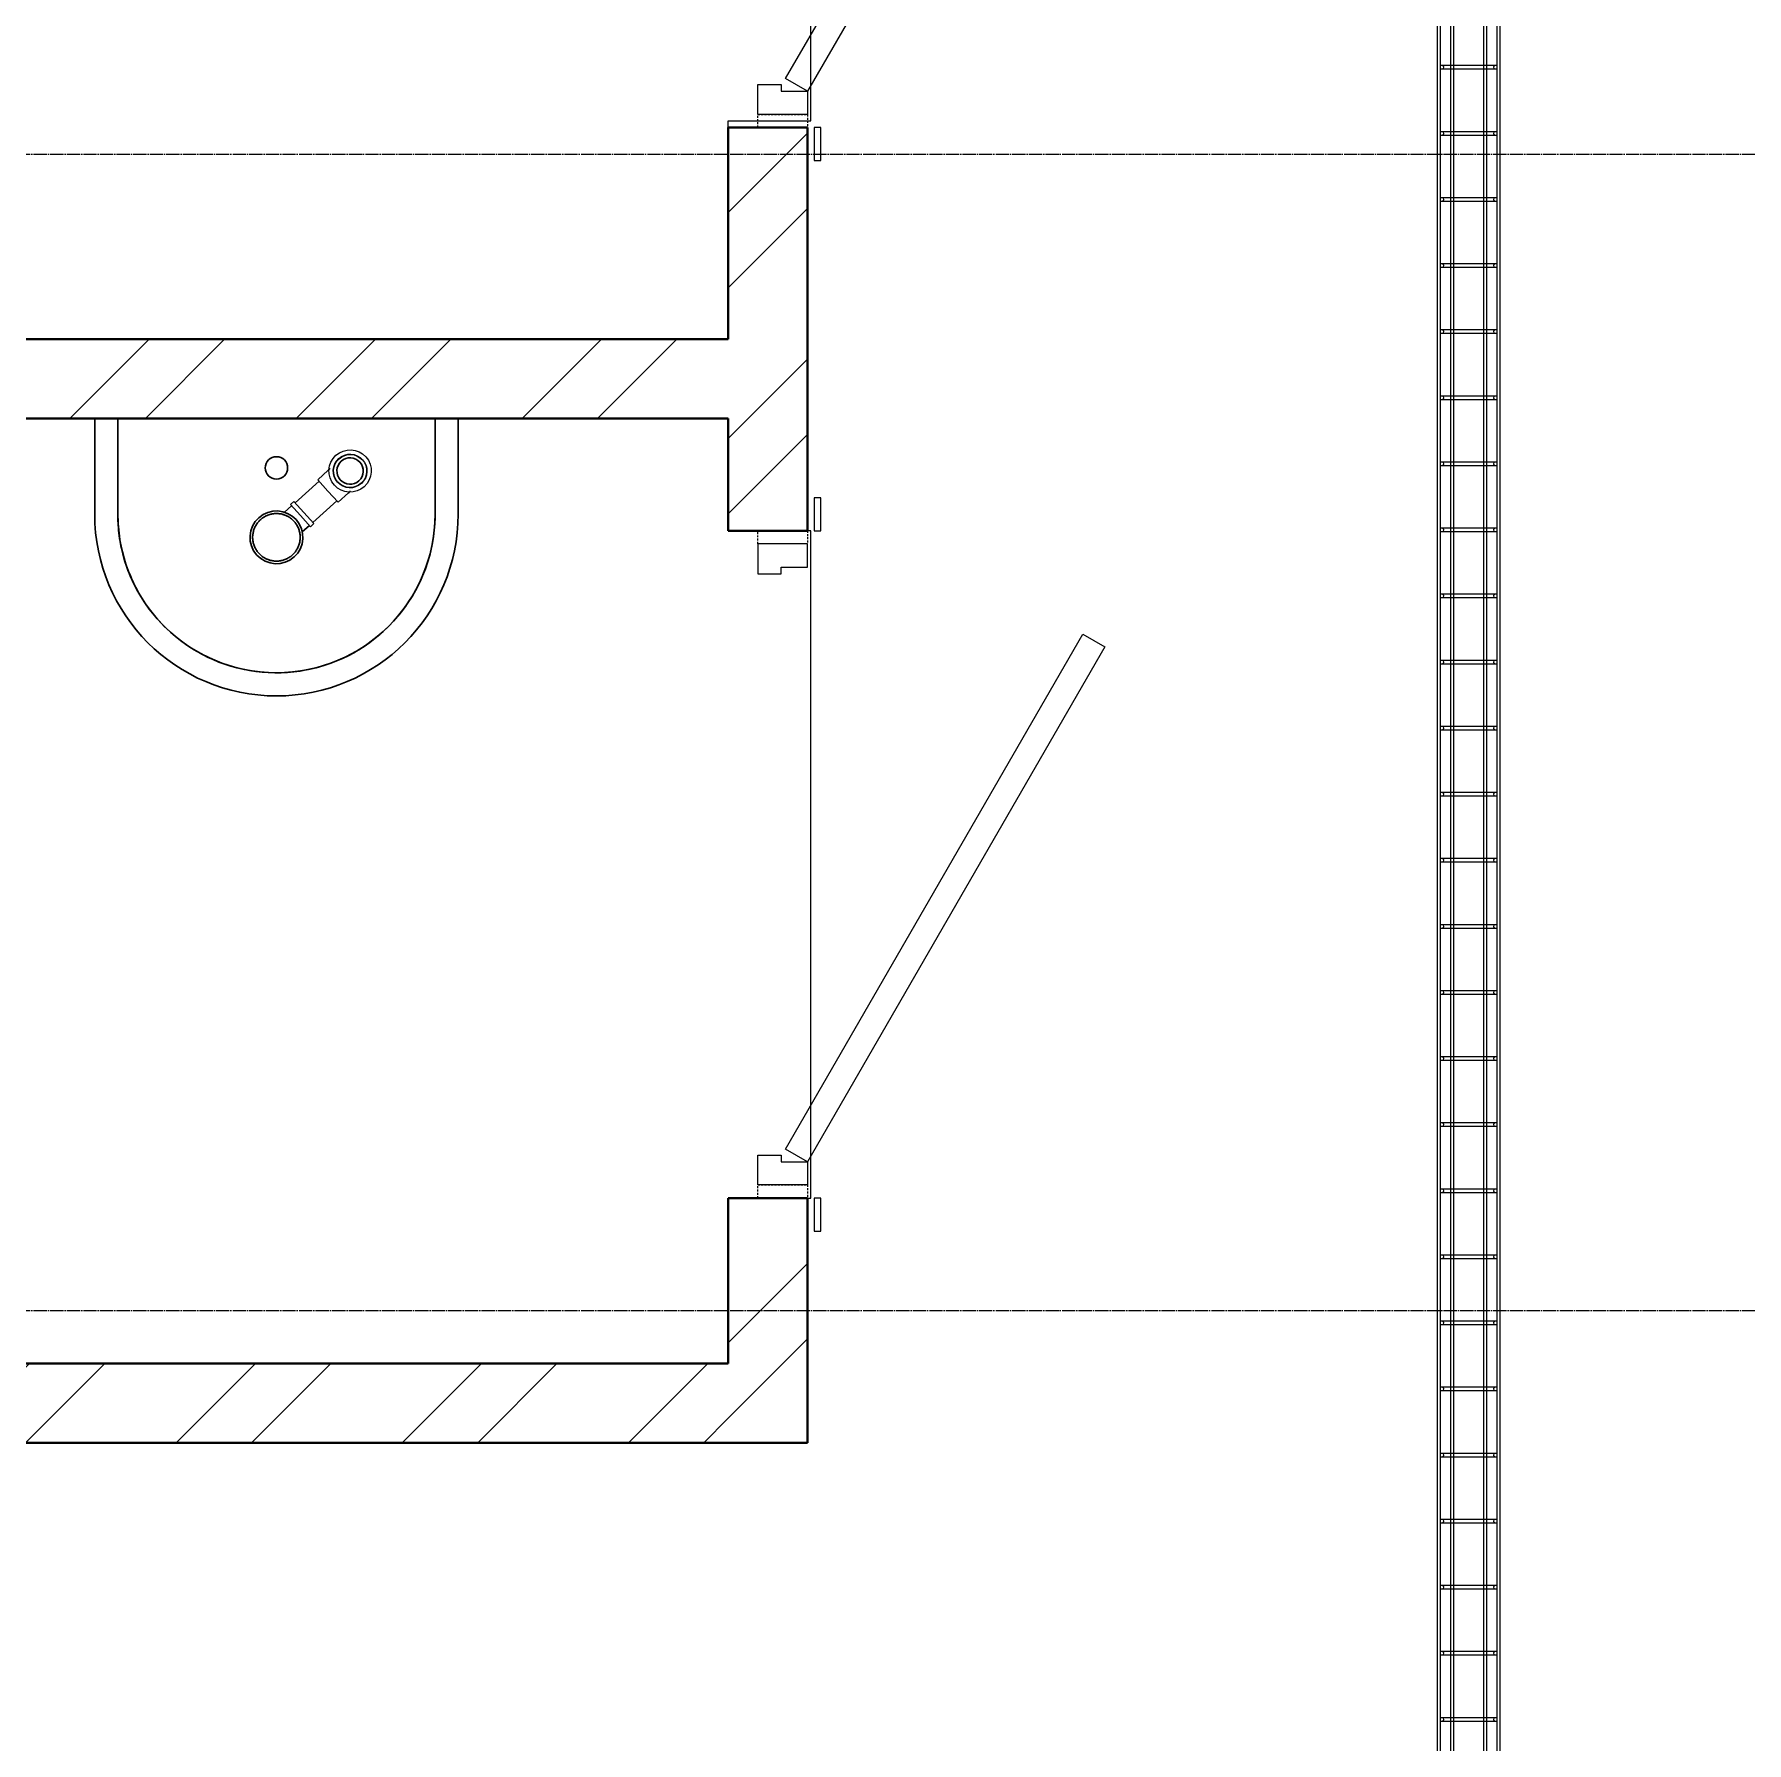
# Model space of a CAD drawing. Header units: millimetres. Extents: x 0 to 351840, y -132678 to 32417.
# Drawn here: x 328726 to 331318, y -109120 to -106535 of the extents above; entities that cross this region are included whole.
import ezdxf

# ---------------------------------------------------------------- set-up
doc = ezdxf.new("R2010")
doc.units = ezdxf.units.MM
doc.linetypes.add('BI_линия_сетки', pattern=[25, 20, -2.5, 0, -2.5])
doc.linetypes.add('BI_невидимые', pattern=[5, 3, -2])
for name, color, linetype, lineweight in [('Двери', 7, 'Continuous', 18), ('Оси', 7, 'Continuous', 9), ('Перекрытие', 7, 'Continuous', 18), ('Сантехника', 7, 'Continuous', 9), ('Стены внутренние', 7, 'Continuous', 18), ('Стены несущие', 7, 'Continuous', 18)]:
    doc.layers.add(name, color=color, linetype=linetype, lineweight=lineweight)
pattern_1 = [(45, (2e-10, 1e-10), (-171.0739, 171.0739), []), (45, (114.05, 1e-10), (-171.0739, 171.0739), [])]

# ---------------------------------------------------------------- blocks, each defined once
blk = doc.blocks.new('*U51')
at = {"color": 0, "linetype": 'ByBlock', "lineweight": -2}
for p, q in [((13459.1, 47.5), (187, 47.5)), ((287.3, 42.5), (13459.1, 42.5)), ((13459.1, 27.5), (292.3, 27.5)), ((9887.3, 42.5), (9887.3, 41.5)), ((9887.3, 41.5), (9887.3, 40)), ((9887.3, 40), (9887.3, 37.5)), ((9887.3, 37.5), (9887.3, -37.5)), ((9892.3, 41.5), (9892.3, 42.5)), ((9892.3, 40), (9892.3, 41.5)), ((9892.3, 37.5), (9892.3, 40)), ((9892.3, -37.5), (9892.3, 37.5)), ((9987.3, 42.5), (9987.3, 41.5)), ((9987.3, 41.5), (9987.3, 40)), ((9987.3, 40), (9987.3, 37.5)), ((9987.3, 37.5), (9987.3, -37.5)), ((9992.3, 41.5), (9992.3, 42.5)), ((9992.3, 40), (9992.3, 41.5)), ((9992.3, 37.5), (9992.3, 40)), ((9992.3, -37.5), (9992.3, 37.5)), ((10087.3, 42.5), (10087.3, 41.5)), ((10087.3, 41.5), (10087.3, 40)), ((10087.3, 40), (10087.3, 37.5)), ((10087.3, 37.5), (10087.3, -37.5)), ((10092.3, 41.5), (10092.3, 42.5)), ((10092.3, 40), (10092.3, 41.5)), ((10092.3, 37.5), (10092.3, 40)), ((10092.3, -37.5), (10092.3, 37.5)), ((10187.3, 42.5), (10187.3, 41.5)), ((10187.3, 41.5), (10187.3, 40)), ((10187.3, 40), (10187.3, 37.5)), ((10187.3, 37.5), (10187.3, -37.5)), ((10192.3, 41.5), (10192.3, 42.5)), ((10192.3, 40), (10192.3, 41.5)), ((10192.3, 37.5), (10192.3, 40)), ((10192.3, -37.5), (10192.3, 37.5)), ((10287.3, 42.5), (10287.3, 41.5)), ((10287.3, 41.5), (10287.3, 40)), ((10287.3, 40), (10287.3, 37.5)), ((10287.3, 37.5), (10287.3, -37.5)), ((10292.3, 41.5), (10292.3, 42.5)), ((10292.3, 40), (10292.3, 41.5)), ((10292.3, 37.5), (10292.3, 40)), ((10292.3, -37.5), (10292.3, 37.5)), ((10387.3, 42.5), (10387.3, 41.5)), ((10387.3, 41.5), (10387.3, 40)), ((10387.3, 40), (10387.3, 37.5)), ((10387.3, 37.5), (10387.3, -37.5)), ((10392.3, 41.5), (10392.3, 42.5)), ((10392.3, 40), (10392.3, 41.5)), ((10392.3, 37.5), (10392.3, 40)), ((10392.3, -37.5), (10392.3, 37.5)), ((10487.3, 42.5), (10487.3, 41.5)), ((10487.3, 41.5), (10487.3, 40)), ((10487.3, 40), (10487.3, 37.5)), ((10487.3, 37.5), (10487.3, -37.5)), ((10492.3, 41.5), (10492.3, 42.5)), ((10492.3, 40), (10492.3, 41.5)), ((10492.3, 37.5), (10492.3, 40)), ((10492.3, -37.5), (10492.3, 37.5)), ((10587.3, 42.5), (10587.3, 41.5)), ((10587.3, 41.5), (10587.3, 40)), ((10587.3, 40), (10587.3, 37.5)), ((10587.3, 37.5), (10587.3, -37.5)), ((10592.3, 41.5), (10592.3, 42.5)), ((10592.3, 40), (10592.3, 41.5)), ((10592.3, 37.5), (10592.3, 40)), ((10592.3, -37.5), (10592.3, 37.5)), ((10687.3, 42.5), (10687.3, 41.5)), ((10687.3, 41.5), (10687.3, 40)), ((10687.3, 40), (10687.3, 37.5)), ((10687.3, 37.5), (10687.3, -37.5)), ((10692.3, 41.5), (10692.3, 42.5)), ((10692.3, 40), (10692.3, 41.5)), ((10692.3, 37.5), (10692.3, 40)), ((10692.3, -37.5), (10692.3, 37.5)), ((10787.3, 42.5), (10787.3, 41.5)), ((10787.3, 41.5), (10787.3, 40)), ((10787.3, 40), (10787.3, 37.5)), ((10787.3, 37.5), (10787.3, -37.5)), ((10792.3, 41.5), (10792.3, 42.5)), ((10792.3, 40), (10792.3, 41.5)), ((10792.3, 37.5), (10792.3, 40)), ((10792.3, -37.5), (10792.3, 37.5)), ((10887.3, 42.5), (10887.3, 41.5)), ((10887.3, 41.5), (10887.3, 40)), ((10887.3, 40), (10887.3, 37.5)), ((10887.3, 37.5), (10887.3, -37.5)), ((10892.3, 41.5), (10892.3, 42.5)), ((10892.3, 40), (10892.3, 41.5)), ((10892.3, 37.5), (10892.3, 40)), ((10892.3, -37.5), (10892.3, 37.5)), ((10987.3, 42.5), (10987.3, 41.5)), ((10987.3, 41.5), (10987.3, 40)), ((10987.3, 40), (10987.3, 37.5)), ((10987.3, 37.5), (10987.3, -37.5)), ((10992.3, 41.5), (10992.3, 42.5)), ((10992.3, 40), (10992.3, 41.5)), ((10992.3, 37.5), (10992.3, 40)), ((10992.3, -37.5), (10992.3, 37.5)), ((11087.3, 42.5), (11087.3, 41.5)), ((11087.3, 41.5), (11087.3, 40)), ((11087.3, 40), (11087.3, 37.5)), ((11087.3, 37.5), (11087.3, -37.5)), ((11092.3, 41.5), (11092.3, 42.5)), ((11092.3, 40), (11092.3, 41.5)), ((11092.3, 37.5), (11092.3, 40)), ((11092.3, -37.5), (11092.3, 37.5)), ((11187.3, 42.5), (11187.3, 41.5)), ((11187.3, 41.5), (11187.3, 40)), ((11187.3, 40), (11187.3, 37.5)), ((11187.3, 37.5), (11187.3, -37.5)), ((11192.3, 41.5), (11192.3, 42.5)), ((11192.3, 40), (11192.3, 41.5)), ((11192.3, 37.5), (11192.3, 40)), ((11192.3, -37.5), (11192.3, 37.5)), ((11287.3, 42.5), (11287.3, 41.5)), ((11287.3, 41.5), (11287.3, 40)), ((11287.3, 40), (11287.3, 37.5)), ((11287.3, 37.5), (11287.3, -37.5)), ((11292.3, 41.5), (11292.3, 42.5)), ((11292.3, 40), (11292.3, 41.5)), ((11292.3, 37.5), (11292.3, 40)), ((11292.3, -37.5), (11292.3, 37.5)), ((11387.3, 42.5), (11387.3, 41.5)), ((11387.3, 41.5), (11387.3, 40)), ((11387.3, 40), (11387.3, 37.5)), ((11387.3, 37.5), (11387.3, -37.5)), ((11392.3, 41.5), (11392.3, 42.5)), ((11392.3, 40), (11392.3, 41.5)), ((11392.3, 37.5), (11392.3, 40)), ((11392.3, -37.5), (11392.3, 37.5)), ((11487.3, 42.5), (11487.3, 41.5)), ((11487.3, 41.5), (11487.3, 40)), ((11487.3, 40), (11487.3, 37.5)), ((11487.3, 37.5), (11487.3, -37.5)), ((11492.3, 41.5), (11492.3, 42.5)), ((11492.3, 40), (11492.3, 41.5)), ((11492.3, 37.5), (11492.3, 40)), ((11492.3, -37.5), (11492.3, 37.5)), ((11587.3, 42.5), (11587.3, 41.5)), ((11587.3, 41.5), (11587.3, 40)), ((11587.3, 40), (11587.3, 37.5)), ((11587.3, 37.5), (11587.3, -37.5)), ((11592.3, 41.5), (11592.3, 42.5)), ((11592.3, 40), (11592.3, 41.5)), ((11592.3, 37.5), (11592.3, 40)), ((11592.3, -37.5), (11592.3, 37.5)), ((11687.3, 42.5), (11687.3, 41.5)), ((11687.3, 41.5), (11687.3, 40)), ((11687.3, 40), (11687.3, 37.5)), ((11687.3, 37.5), (11687.3, -37.5)), ((11692.3, 41.5), (11692.3, 42.5)), ((11692.3, 40), (11692.3, 41.5)), ((11692.3, 37.5), (11692.3, 40)), ((11692.3, -37.5), (11692.3, 37.5)), ((11787.3, 42.5), (11787.3, 41.5)), ((11787.3, 41.5), (11787.3, 40)), ((11787.3, 40), (11787.3, 37.5)), ((11787.3, 37.5), (11787.3, -37.5)), ((11792.3, 41.5), (11792.3, 42.5)), ((11792.3, 40), (11792.3, 41.5)), ((11792.3, 37.5), (11792.3, 40)), ((11792.3, -37.5), (11792.3, 37.5)), ((11887.3, 42.5), (11887.3, 41.5)), ((11887.3, 41.5), (11887.3, 40)), ((11887.3, 40), (11887.3, 37.5)), ((11887.3, 37.5), (11887.3, -37.5)), ((11892.3, 41.5), (11892.3, 42.5)), ((11892.3, 40), (11892.3, 41.5)), ((11892.3, 37.5), (11892.3, 40)), ((11892.3, -37.5), (11892.3, 37.5)), ((11987.3, 42.5), (11987.3, 41.5)), ((11987.3, 41.5), (11987.3, 40)), ((11987.3, 40), (11987.3, 37.5)), ((11987.3, 37.5), (11987.3, -37.5)), ((11992.3, 41.5), (11992.3, 42.5)), ((11992.3, 40), (11992.3, 41.5)), ((11992.3, 37.5), (11992.3, 40)), ((11992.3, -37.5), (11992.3, 37.5)), ((12087.3, 42.5), (12087.3, 41.5)), ((12087.3, 41.5), (12087.3, 40)), ((12087.3, 40), (12087.3, 37.5)), ((12087.3, 37.5), (12087.3, -37.5)), ((12092.3, 41.5), (12092.3, 42.5)), ((12092.3, 40), (12092.3, 41.5)), ((12092.3, 37.5), (12092.3, 40)), ((12092.3, -37.5), (12092.3, 37.5)), ((12187.3, 42.5), (12187.3, 41.5)), ((12187.3, 41.5), (12187.3, 40)), ((12187.3, 40), (12187.3, 37.5)), ((12187.3, 37.5), (12187.3, -37.5)), ((12192.3, 41.5), (12192.3, 42.5)), ((12192.3, 40), (12192.3, 41.5)), ((12192.3, 37.5), (12192.3, 40)), ((12192.3, -37.5), (12192.3, 37.5)), ((12287.3, 42.5), (12287.3, 41.5)), ((12287.3, 41.5), (12287.3, 40)), ((12287.3, 40), (12287.3, 37.5)), ((12287.3, 37.5), (12287.3, -37.5)), ((12292.3, 41.5), (12292.3, 42.5)), ((12292.3, 40), (12292.3, 41.5)), ((12292.3, 37.5), (12292.3, 40)), ((12292.3, -37.5), (12292.3, 37.5)), ((12387.3, 42.5), (12387.3, 41.5)), ((12387.3, 41.5), (12387.3, 40)), ((12387.3, 40), (12387.3, 37.5)), ((12387.3, 37.5), (12387.3, -37.5)), ((12392.3, 41.5), (12392.3, 42.5)), ((12392.3, 40), (12392.3, 41.5)), ((12392.3, 37.5), (12392.3, 40)), ((12392.3, -37.5), (12392.3, 37.5)), ((292.3, 22.5), (13459.1, 22.5)), ((13459.1, -22.5), (292.3, -22.5)), ((187, -47.5), (13459.1, -47.5)), ((13459.1, -42.5), (287.3, -42.5)), ((292.3, -27.5), (13459.1, -27.5)), ((9887.3, -37.5), (9887.3, -40)), ((9887.3, -40), (9887.3, -41.5)), ((9887.3, -41.5), (9887.3, -42.5)), ((9892.3, -40), (9892.3, -37.5)), ((9892.3, -41.5), (9892.3, -40)), ((9892.3, -42.5), (9892.3, -41.5)), ((9987.3, -37.5), (9987.3, -40)), ((9987.3, -40), (9987.3, -41.5)), ((9987.3, -41.5), (9987.3, -42.5)), ((9992.3, -40), (9992.3, -37.5)), ((9992.3, -41.5), (9992.3, -40)), ((9992.3, -42.5), (9992.3, -41.5)), ((10087.3, -37.5), (10087.3, -40)), ((10087.3, -40), (10087.3, -41.5)), ((10087.3, -41.5), (10087.3, -42.5)), ((10092.3, -40), (10092.3, -37.5)), ((10092.3, -41.5), (10092.3, -40)), ((10092.3, -42.5), (10092.3, -41.5)), ((10187.3, -37.5), (10187.3, -40)), ((10187.3, -40), (10187.3, -41.5)), ((10187.3, -41.5), (10187.3, -42.5)), ((10192.3, -40), (10192.3, -37.5)), ((10192.3, -41.5), (10192.3, -40)), ((10192.3, -42.5), (10192.3, -41.5)), ((10287.3, -37.5), (10287.3, -40)), ((10287.3, -40), (10287.3, -41.5)), ((10287.3, -41.5), (10287.3, -42.5)), ((10292.3, -40), (10292.3, -37.5)), ((10292.3, -41.5), (10292.3, -40)), ((10292.3, -42.5), (10292.3, -41.5)), ((10387.3, -37.5), (10387.3, -40)), ((10387.3, -40), (10387.3, -41.5)), ((10387.3, -41.5), (10387.3, -42.5)), ((10392.3, -40), (10392.3, -37.5)), ((10392.3, -41.5), (10392.3, -40)), ((10392.3, -42.5), (10392.3, -41.5)), ((10487.3, -37.5), (10487.3, -40)), ((10487.3, -40), (10487.3, -41.5)), ((10487.3, -41.5), (10487.3, -42.5)), ((10492.3, -40), (10492.3, -37.5)), ((10492.3, -41.5), (10492.3, -40)), ((10492.3, -42.5), (10492.3, -41.5)), ((10587.3, -37.5), (10587.3, -40)), ((10587.3, -40), (10587.3, -41.5)), ((10587.3, -41.5), (10587.3, -42.5)), ((10592.3, -40), (10592.3, -37.5)), ((10592.3, -41.5), (10592.3, -40)), ((10592.3, -42.5), (10592.3, -41.5)), ((10687.3, -37.5), (10687.3, -40)), ((10687.3, -40), (10687.3, -41.5)), ((10687.3, -41.5), (10687.3, -42.5)), ((10692.3, -40), (10692.3, -37.5)), ((10692.3, -41.5), (10692.3, -40)), ((10692.3, -42.5), (10692.3, -41.5)), ((10787.3, -37.5), (10787.3, -40)), ((10787.3, -40), (10787.3, -41.5)), ((10787.3, -41.5), (10787.3, -42.5)), ((10792.3, -40), (10792.3, -37.5)), ((10792.3, -41.5), (10792.3, -40)), ((10792.3, -42.5), (10792.3, -41.5)), ((10887.3, -37.5), (10887.3, -40)), ((10887.3, -40), (10887.3, -41.5)), ((10887.3, -41.5), (10887.3, -42.5)), ((10892.3, -40), (10892.3, -37.5)), ((10892.3, -41.5), (10892.3, -40)), ((10892.3, -42.5), (10892.3, -41.5)), ((10987.3, -37.5), (10987.3, -40)), ((10987.3, -40), (10987.3, -41.5)), ((10987.3, -41.5), (10987.3, -42.5)), ((10992.3, -40), (10992.3, -37.5)), ((10992.3, -41.5), (10992.3, -40)), ((10992.3, -42.5), (10992.3, -41.5)), ((11087.3, -37.5), (11087.3, -40)), ((11087.3, -40), (11087.3, -41.5)), ((11087.3, -41.5), (11087.3, -42.5)), ((11092.3, -40), (11092.3, -37.5)), ((11092.3, -41.5), (11092.3, -40)), ((11092.3, -42.5), (11092.3, -41.5)), ((11187.3, -37.5), (11187.3, -40)), ((11187.3, -40), (11187.3, -41.5)), ((11187.3, -41.5), (11187.3, -42.5)), ((11192.3, -40), (11192.3, -37.5)), ((11192.3, -41.5), (11192.3, -40)), ((11192.3, -42.5), (11192.3, -41.5)), ((11287.3, -37.5), (11287.3, -40)), ((11287.3, -40), (11287.3, -41.5)), ((11287.3, -41.5), (11287.3, -42.5)), ((11292.3, -40), (11292.3, -37.5)), ((11292.3, -41.5), (11292.3, -40)), ((11292.3, -42.5), (11292.3, -41.5)), ((11387.3, -37.5), (11387.3, -40)), ((11387.3, -40), (11387.3, -41.5)), ((11387.3, -41.5), (11387.3, -42.5)), ((11392.3, -40), (11392.3, -37.5)), ((11392.3, -41.5), (11392.3, -40)), ((11392.3, -42.5), (11392.3, -41.5)), ((11487.3, -37.5), (11487.3, -40)), ((11487.3, -40), (11487.3, -41.5)), ((11487.3, -41.5), (11487.3, -42.5)), ((11492.3, -40), (11492.3, -37.5)), ((11492.3, -41.5), (11492.3, -40)), ((11492.3, -42.5), (11492.3, -41.5)), ((11587.3, -37.5), (11587.3, -40)), ((11587.3, -40), (11587.3, -41.5)), ((11587.3, -41.5), (11587.3, -42.5)), ((11592.3, -40), (11592.3, -37.5)), ((11592.3, -41.5), (11592.3, -40)), ((11592.3, -42.5), (11592.3, -41.5)), ((11687.3, -37.5), (11687.3, -40)), ((11687.3, -40), (11687.3, -41.5)), ((11687.3, -41.5), (11687.3, -42.5)), ((11692.3, -40), (11692.3, -37.5)), ((11692.3, -41.5), (11692.3, -40)), ((11692.3, -42.5), (11692.3, -41.5)), ((11787.3, -37.5), (11787.3, -40)), ((11787.3, -40), (11787.3, -41.5)), ((11787.3, -41.5), (11787.3, -42.5)), ((11792.3, -40), (11792.3, -37.5)), ((11792.3, -41.5), (11792.3, -40)), ((11792.3, -42.5), (11792.3, -41.5)), ((11887.3, -37.5), (11887.3, -40)), ((11887.3, -40), (11887.3, -41.5)), ((11887.3, -41.5), (11887.3, -42.5)), ((11892.3, -40), (11892.3, -37.5)), ((11892.3, -41.5), (11892.3, -40)), ((11892.3, -42.5), (11892.3, -41.5)), ((11987.3, -37.5), (11987.3, -40)), ((11987.3, -40), (11987.3, -41.5)), ((11987.3, -41.5), (11987.3, -42.5)), ((11992.3, -40), (11992.3, -37.5)), ((11992.3, -41.5), (11992.3, -40)), ((11992.3, -42.5), (11992.3, -41.5)), ((12087.3, -37.5), (12087.3, -40)), ((12087.3, -40), (12087.3, -41.5)), ((12087.3, -41.5), (12087.3, -42.5)), ((12092.3, -40), (12092.3, -37.5)), ((12092.3, -41.5), (12092.3, -40)), ((12092.3, -42.5), (12092.3, -41.5)), ((12187.3, -37.5), (12187.3, -40)), ((12187.3, -40), (12187.3, -41.5)), ((12187.3, -41.5), (12187.3, -42.5)), ((12192.3, -40), (12192.3, -37.5)), ((12192.3, -41.5), (12192.3, -40)), ((12192.3, -42.5), (12192.3, -41.5)), ((12287.3, -37.5), (12287.3, -40)), ((12287.3, -40), (12287.3, -41.5)), ((12287.3, -41.5), (12287.3, -42.5)), ((12292.3, -40), (12292.3, -37.5)), ((12292.3, -41.5), (12292.3, -40)), ((12292.3, -42.5), (12292.3, -41.5)), ((12387.3, -37.5), (12387.3, -40)), ((12387.3, -40), (12387.3, -41.5)), ((12387.3, -41.5), (12387.3, -42.5)), ((12392.3, -40), (12392.3, -37.5)), ((12392.3, -41.5), (12392.3, -40)), ((12392.3, -42.5), (12392.3, -41.5))]:
    blk.add_line(p, q, dxfattribs=at)
for centre, start, end in [((9889.8, 40), 180, 0), ((9989.8, 40), 180, 0), ((10089.8, 40), 180, 0), ((10189.8, 40), 180, 0), ((10289.8, 40), 180, 0), ((10389.8, 40), 180, 0), ((10489.8, 40), 180, 0), ((10589.8, 40), 180, 0), ((10689.8, 40), 180, 0), ((10789.8, 40), 180, 0), ((10889.8, 40), 180, 0), ((10989.8, 40), 180, 0), ((11089.8, 40), 180, 0), ((11189.8, 40), 180, 0), ((11289.8, 40), 180, 0), ((11389.8, 40), 180, 0), ((11489.8, 40), 180, 0), ((11589.8, 40), 180, 0), ((11689.8, 40), 180, 0), ((11789.8, 40), 180, 0), ((11889.8, 40), 180, 0), ((11989.8, 40), 180, 0), ((12089.8, 40), 180, 0), ((12189.8, 40), 180, 0), ((12289.8, 40), 180, 0), ((12389.8, 40), 180, 0), ((9889.8, -40), 0, 180), ((9989.8, -40), 0, 180), ((10089.8, -40), 0, 180), ((10189.8, -40), 0, 180), ((10289.8, -40), 0, 180), ((10389.8, -40), 0, 180), ((10489.8, -40), 0, 180), ((10589.8, -40), 0, 180), ((10689.8, -40), 0, 180), ((10789.8, -40), 0, 180), ((10889.8, -40), 0, 180), ((10989.8, -40), 0, 180), ((11089.8, -40), 0, 180), ((11189.8, -40), 0, 180), ((11289.8, -40), 0, 180), ((11389.8, -40), 0, 180), ((11489.8, -40), 0, 180), ((11589.8, -40), 0, 180), ((11689.8, -40), 0, 180), ((11789.8, -40), 0, 180), ((11889.8, -40), 0, 180), ((11989.8, -40), 0, 180), ((12089.8, -40), 0, 180), ((12189.8, -40), 0, 180), ((12289.8, -40), 0, 180), ((12389.8, -40), 0, 180)]:
    blk.add_arc(centre, 2.5, start, end, dxfattribs=at)
blk = doc.blocks.new('_Двери_Металлические_Двупольная_Техническая_3_7 - _дверь_ДМВ_2200-1510_П_Д-12-5814586-02 Этаж__3_300___Отделочный_')
at = {"layer": 'Двери', "color": 9, "lineweight": 9}
for p, q in [((204.4, 550), (-575, 100)), ((223.6, 516.7), (204.4, 550)), ((-555.8, 66.7), (223.6, 516.7)), ((372.8, 316.7), (392, 350)), ((392, 350), (825, 100)), ((805.8, 66.7), (372.8, 316.7)), ((-575, 100), (-610, 100)), ((-575, 100), (-555.8, 66.7)), ((-575, 60), (-575, 100)), ((825, 100), (805.8, 66.7)), ((825, 100), (860, 100)), ((825, 60), (825, 100)), ((-565, 60), (-575, 60)), ((-565, 25), (-565, 60)), ((815, 60), (825, 60)), ((815, 25), (815, 60)), ((-610, 25), (-565, 25)), ((860, 25), (815, 25))]:
    blk.add_line(p, q, dxfattribs=at)
at = {"layer": 'Двери', "color": 9, "linetype": 'BI_невидимые', "lineweight": 9}
for p, q in [((-630, 25), (-630, 100)), ((-630, 100), (-610, 100)), ((-630, 25), (-630, 100)), ((-630, 100), (-610, 100)), ((-610, 100), (-630, 100)), ((-630, 100), (-630, 25)), ((-610, 100), (-610, 25)), ((-610, 100), (-610, 25)), ((-610, 25), (-610, 100)), ((860, 25), (860, 100)), ((860, 100), (880, 100)), ((860, 25), (860, 100)), ((860, 100), (880, 100)), ((880, 100), (860, 100)), ((860, 100), (860, 25)), ((880, 100), (880, 25)), ((880, 100), (880, 25)), ((880, 25), (880, 100)), ((-610, 25), (-630, 25)), ((-610, 25), (-630, 25)), ((-630, 25), (-610, 25)), ((880, 25), (860, 25)), ((880, 25), (860, 25)), ((860, 25), (880, 25))]:
    blk.add_line(p, q, dxfattribs=at)
blk = doc.blocks.new('_Двери_Металлическая_Однопольная_Техническая_для_гребенок - _дверь_ДМВ_2200-1010_Л Д-6_-5815727-02 Этаж__3_300___Отделочный_')
at = {"layer": 'Двери', "color": 9, "lineweight": 9}
for p, q in [((-223.6, 476.7), (-204.4, 510)), ((-204.4, 510), (575, 60)), ((555.8, 26.7), (-223.6, 476.7)), ((-380, 80), (-430, 80)), ((-430, 80), (-430, 70)), ((-380, 70), (-380, 80)), ((680, 80), (630, 80)), ((630, 80), (630, 70)), ((680, 70), (680, 80)), ((-430, 70), (-380, 70)), ((-325, 60), (-360, 60)), ((-360, 60), (-360, -15)), ((-325, 20), (-325, 60)), ((575, 60), (555.8, 26.7)), ((575, 60), (610, 60)), ((575, 20), (575, 60)), ((610, 60), (610, -15)), ((630, 70), (680, 70)), ((-315, 20), (-325, 20)), ((-315, -15), (-315, 20)), ((565, 20), (575, 20)), ((565, -15), (565, 20)), ((-360, -15), (-315, -15)), ((610, -15), (565, -15))]:
    blk.add_line(p, q, dxfattribs=at)
at = {"layer": 'Двери', "color": 9, "linetype": 'BI_невидимые', "lineweight": 9}
for p, q in [((-380, -15), (-380, 60)), ((-380, 60), (-360, 60)), ((-380, -15), (-380, 60)), ((-380, 60), (-360, 60)), ((-360, 60), (-360, -15)), ((-360, 60), (-360, -15)), ((610, -15), (610, 60)), ((610, 60), (630, 60)), ((610, -15), (610, 60)), ((610, 60), (630, 60)), ((630, 60), (630, -15)), ((630, 60), (630, -15)), ((-360, -15), (-380, -15)), ((-360, -15), (-380, -15)), ((630, -15), (610, -15)), ((630, -15), (610, -15))]:
    blk.add_line(p, q, dxfattribs=at)
blk = doc.blocks.new('_Двери_Металлическая_Однопольная_Техническая_для_гребенок - _дверь_ДМВ_2200-910_Л Д-5_-5744076-02 Этаж__3_300___Отделочный_')
at = {"layer": 'Двери', "color": 9, "lineweight": 9}
for p, q in [((-187, 426.7), (-167.8, 460)), ((-167.8, 460), (525, 60)), ((505.8, 26.7), (-187, 426.7)), ((-330, 80), (-380, 80)), ((-380, 80), (-380, 70)), ((-330, 70), (-330, 80)), ((630, 80), (580, 80)), ((580, 80), (580, 70)), ((630, 70), (630, 80)), ((-380, 70), (-330, 70)), ((-275, 60), (-310, 60)), ((-310, 60), (-310, -15)), ((-275, 20), (-275, 60)), ((525, 60), (505.8, 26.7)), ((525, 60), (560, 60)), ((525, 20), (525, 60)), ((560, 60), (560, -15)), ((580, 70), (630, 70)), ((-265, 20), (-275, 20)), ((-265, -15), (-265, 20)), ((515, 20), (525, 20)), ((515, -15), (515, 20)), ((-310, -15), (-265, -15)), ((560, -15), (515, -15))]:
    blk.add_line(p, q, dxfattribs=at)
at = {"layer": 'Двери', "color": 9, "linetype": 'BI_невидимые', "lineweight": 9}
for p, q in [((-330, -15), (-330, 60)), ((-330, 60), (-310, 60)), ((-330, -15), (-330, 60)), ((-330, 60), (-310, 60)), ((-310, 60), (-310, -15)), ((-310, 60), (-310, -15)), ((560, -15), (560, 60)), ((560, 60), (580, 60)), ((560, -15), (560, 60)), ((560, 60), (580, 60)), ((580, 60), (580, -15)), ((580, 60), (580, -15)), ((-310, -15), (-330, -15)), ((-310, -15), (-330, -15)), ((580, -15), (560, -15)), ((580, -15), (560, -15))]:
    blk.add_line(p, q, dxfattribs=at)
blk = doc.blocks.new('ADSK_Умывальник_Полукруглый_Керамический_ГОСТ30493-96 - 2-ой величины-5720892-02 Этаж__3_300___Отделочный_')
at = {"layer": 'Сантехника', "color": 9, "lineweight": 30}
for p, q in [((30241.4, 9250), (30241.4, 9105)), ((30276.4, 9250), (30276.4, 9105)), ((30276.4, 9105), (30276.4, 9250)), ((30756.4, 9105), (30756.4, 9250)), ((30756.4, 9250), (30756.4, 9105)), ((30791.4, 9105), (30791.4, 9250))]:
    blk.add_line(p, q, dxfattribs=at)
at = {"layer": 'Сантехника', "color": 9, "lineweight": 30, "flags": 128}
blk.add_lwpolyline([(30276.4, 9105), (30276.6, 9095.4), (30277.2, 9085.8), (30278.2, 9076.3), (30279.5, 9066.8), (30281.2, 9057.3), (30283.3, 9048), (30285.8, 9038.7), (30288.6, 9029.5), (30291.8, 9020.5), (30295.4, 9011.5), (30299.3, 9002.8), (30303.6, 8994.2), (30308.2, 8985.7), (30313.1, 8977.5), (30318.4, 8969.5), (30323.9, 8961.7), (30329.8, 8954.1), (30336, 8946.7), (30342.5, 8939.7), (30349.2, 8932.8), (30356.3, 8926.3), (30363.5, 8920), (30371, 8914.1), (30378.8, 8908.4), (30386.8, 8903), (30394.9, 8898), (30403.3, 8893.3), (30411.9, 8889), (30420.6, 8885), (30429.5, 8881.3), (30438.5, 8878), (30447.6, 8875.1), (30456.9, 8872.5), (30466.2, 8870.3), (30475.6, 8868.5), (30485.1, 8867), (30494.7, 8866), (30504.3, 8865.3), (30513.9, 8865), (30523.4, 8865.1), (30533, 8865.6), (30542.6, 8866.4), (30552.1, 8867.7), (30561.6, 8869.3), (30571, 8871.3), (30580.3, 8873.6), (30589.5, 8876.4), (30598.6, 8879.5), (30607.5, 8882.9), (30616.3, 8886.8), (30625, 8890.9), (30633.4, 8895.4), (30641.7, 8900.3), (30649.8, 8905.5), (30657.7, 8911), (30665.3, 8916.8), (30672.7, 8922.9), (30679.9, 8929.3), (30686.8, 8935.9), (30693.4, 8942.9), (30699.8, 8950.1), (30705.8, 8957.6), (30711.5, 8965.2), (30717, 8973.2), (30722.1, 8981.3), (30726.9, 8989.6), (30731.3, 8998.1), (30735.4, 9006.8), (30739.2, 9015.6), (30742.6, 9024.6), (30745.6, 9033.7), (30748.3, 9042.9), (30750.6, 9052.3), (30752.5, 9061.7), (30754, 9071.1), (30755.2, 9080.7), (30756, 9090.2), (30756.4, 9099.8), (30756.4, 9105)], dxfattribs=at)
at = {"layer": 'Сантехника', "color": 9, "lineweight": 30}
for centre, radius, start, end in [((30516.4, 9175), 17, 0, 180), ((30516.4, 9175), 17, 180, 0), ((30516.4, 9105), 275, 180, 360), ((30516.4, 9105), 240, 180, 360)]:
    blk.add_arc(centre, radius, start, end, dxfattribs=at)
blk = doc.blocks.new('ADSK_СифонБутылочный_ГОСТ23289-94 - Для умывальника_Вертикальный выпуск_DN40-5727817-02 Этаж__3_300___Отделочный_')
at = {"layer": 'Сантехника', "color": 9, "lineweight": 30}
for p, q in [((34.6, 20), (49, 20)), ((49, 22.5), (56, 22.5)), ((49, 22.5), (49, 0)), ((49, 0), (49, -22.5)), ((56, 0), (56, 22.5)), ((56, 20), (104.7, 20)), ((104.7, 23), (126, 23)), ((104.7, 23), (104.7, 0)), ((141.3, 23), (140.5, 23)), ((49, -20), (34.6, -20)), ((56, -22.5), (49, -22.5)), ((56, -22.5), (56, 0)), ((104.7, -20), (56, -20)), ((104.7, 0), (104.7, -23)), ((126, -23), (104.7, -23)), ((140.3, -23), (141.1, -23))]:
    blk.add_line(p, q, dxfattribs=at)
at = {"layer": 'Сантехника', "color": 9, "lineweight": 30, "flags": 128}
for points in [[(-36, 0), (-36, 1.4), (-35.9, 2.9), (-35.7, 4.3), (-35.5, 5.7), (-35.3, 7.2), (-35, 8.6), (-34.6, 9.9), (-34.2, 11.3), (-33.7, 12.7), (-33.2, 14), (-32.6, 15.3), (-31.9, 16.6), (-31.2, 17.9), (-30.5, 19.1), (-29.7, 20.3), (-28.9, 21.5), (-28, 22.6), (-27.1, 23.7), (-26.1, 24.8), (-25.1, 25.8), (-24, 26.8), (-22.9, 27.7), (-21.8, 28.6), (-20.6, 29.5), (-19.5, 30.3), (-18.2, 31), (-17, 31.8), (-15.7, 32.4), (-14.4, 33), (-13, 33.6), (-11.7, 34), (-10.3, 34.5), (-8.9, 34.9), (-7.5, 35.2), (-6.1, 35.5), (-4.7, 35.7), (-3.3, 35.9), (-1.8, 36), (-0.4, 36), (1.1, 36), (2.5, 35.9), (3.9, 35.8), (5.4, 35.6), (6.8, 35.4), (8.2, 35.1), (9.6, 34.7), (11, 34.3), (12.3, 33.8), (13.7, 33.3), (15, 32.7), (16.3, 32.1), (17.5, 31.4), (18.8, 30.7), (20, 29.9), (21.2, 29.1), (22.3, 28.2), (23.4, 27.3), (24.5, 26.4), (25.6, 25.4), (26.5, 24.3), (27.5, 23.2), (28.4, 22.1), (29.3, 21), (30.1, 19.8), (30.8, 18.6), (31.6, 17.3), (32.2, 16), (32.8, 14.7), (33.4, 13.4), (33.9, 12.1), (34.4, 10.7), (34.8, 9.3), (35.1, 7.9), (35.4, 6.5), (35.6, 5.1), (35.8, 3.7), (35.9, 2.2), (36, 0.8), (36, 0)], [(36, 0), (36, -1.4), (35.9, -2.9), (35.7, -4.3), (35.5, -5.7), (35.3, -7.2), (35, -8.6), (34.6, -9.9), (34.2, -11.3), (33.7, -12.7), (33.2, -14), (32.6, -15.3), (31.9, -16.6), (31.2, -17.9), (30.5, -19.1), (29.7, -20.3), (28.9, -21.5), (28, -22.6), (27.1, -23.7), (26.1, -24.8), (25.1, -25.8), (24, -26.8), (22.9, -27.7), (21.8, -28.6), (20.6, -29.5), (19.5, -30.3), (18.2, -31), (17, -31.8), (15.7, -32.4), (14.4, -33), (13, -33.6), (11.7, -34), (10.3, -34.5), (8.9, -34.9), (7.5, -35.2), (6.1, -35.5), (4.7, -35.7), (3.3, -35.9), (1.8, -36), (0.4, -36), (-1.1, -36), (-2.5, -35.9), (-3.9, -35.8), (-5.4, -35.6), (-6.8, -35.4), (-8.2, -35.1), (-9.6, -34.7), (-11, -34.3), (-12.3, -33.8), (-13.7, -33.3), (-15, -32.7), (-16.3, -32.1), (-17.5, -31.4), (-18.8, -30.7), (-20, -29.9), (-21.2, -29.1), (-22.3, -28.2), (-23.4, -27.3), (-24.5, -26.4), (-25.6, -25.4), (-26.5, -24.3), (-27.5, -23.2), (-28.4, -22.1), (-29.3, -21), (-30.1, -19.8), (-30.8, -18.6), (-31.6, -17.3), (-32.2, -16), (-32.8, -14.7), (-33.4, -13.4), (-33.9, -12.1), (-34.4, -10.7), (-34.8, -9.3), (-35.1, -7.9), (-35.4, -6.5), (-35.6, -5.1), (-35.8, -3.7), (-35.9, -2.2), (-36, -0.8), (-36, 0)], [(130.1, 23), (129.1, 23), (128.2, 23), (127.2, 23), (126.3, 23), (126, 23)], [(126, -23), (127, -23), (127.9, -23), (128.9, -23), (129.8, -23)]]:
    blk.add_lwpolyline(points, dxfattribs=at)
at = {"layer": 'Сантехника', "color": 9, "lineweight": 30}
for centre, radius, start, end in [((0, 0), 40, 0, 180), ((0, 0), 36, 120, 124.0573), ((0, 0), 40, 180, 0), ((0, 0), 36, 146.1332, 158.9337), ((150, 0), 20, 90, 270), ((150, 0), 20, 270, 90), ((0, 0), 36, 326.1332, 338.9337), ((0, 0), 36, 300, 304.0573)]:
    blk.add_arc(centre, radius, start, end, dxfattribs=at)
at = {"layer": 'Сантехника', "color": 9, "lineweight": 18}
for radius, start, end in [(32, 0, 180), (32, 180, 360), (25.5, 0, 180), (25.5, 180, 360), (25, 0, 180), (25, 180, 360)]:
    blk.add_arc((150, 0), radius, start, end, dxfattribs=at)
blk = doc.blocks.new('A$C6dd5c291')
at = {"layer": 'Стены внутренние', "lineweight": 9}
h = blk.add_hatch(dxfattribs=at)
h.set_pattern_fill('FP_35', color=9, style=0, pattern_type=2)
h.set_pattern_definition(pattern_1)
h.paths.add_polyline_path([(31200, 7700), (31320, 7700), (31320, 8070), (31200, 8070), (31200, 7820)])
h.paths.add_polyline_path([(31200, 9080), (31320, 9080), (31320, 9690), (31200, 9690), (31200, 9149.5)])
h.paths.add_polyline_path([(31320, 10600), (31320, 10850), (31200, 10850), (31200, 10600)])
h = blk.add_hatch(dxfattribs=at)
h.set_pattern_fill('FP_35', color=9, style=0, pattern_type=2)
h.set_pattern_definition(pattern_1)
h.paths.add_polyline_path([(31200, 9250), (31200, 9370), (27150, 9370), (27150, 9250), (30733.9, 9250)])
h = blk.add_hatch(dxfattribs=at)
h.set_pattern_fill('FP_35', color=9, style=0, pattern_type=2)
h.set_pattern_definition(pattern_1)
h.paths.add_polyline_path([(31200, 7700), (31200, 7820), (27150, 7820), (27150, 7700), (30733.9, 7700)])
at = {"layer": 'Оси', "color": 9, "linetype": 'BI_линия_сетки'}
for p, q in [((-4915.7, 9650), (50661.2, 9650)), ((-4915.7, 7900), (50661.2, 7900))]:
    blk.add_line(p, q, dxfattribs=at)
at = {"layer": 'Перекрытие', "color": 9, "lineweight": 9}
for p, q in [((31325, 9700), (31325, 10600)), ((31200, 9690), (31200, 9700)), ((31200, 9700), (31325, 9700)), ((31325, 9080), (31320, 9080)), ((31325, 8070), (31325, 9080)), ((31320, 8070), (31325, 8070))]:
    blk.add_line(p, q, dxfattribs=at)
at = {"layer": 'Стены несущие', "color": 9, "lineweight": 40}
for p, q in [((31200, 9690), (31200, 9370)), ((31320, 9690), (31200, 9690)), ((31320, 9080), (31320, 9690)), ((31200, 9370), (27150, 9370)), ((27150, 9250), (31200, 9250)), ((31200, 9250), (31200, 9080)), ((31200, 9080), (31320, 9080)), ((31200, 8070), (31200, 7820)), ((31320, 8070), (31200, 8070)), ((31320, 7700), (31320, 8070)), ((31200, 7820), (27150, 7820)), ((27150, 7700), (31320, 7700))]:
    blk.add_line(p, q, dxfattribs=at)
at = {"layer": 'Двери', "color": 9}
for name, p, rotation in [('_Двери_Металлическая_Однопольная_Техническая_для_гребенок - _дверь_ДМВ_2200-910_Л Д-5_-5744076-02 Этаж__3_300___Отделочный_', (31260, 10270), 269.9999999999999), ('_Двери_Металлическая_Однопольная_Техническая_для_гребенок - _дверь_ДМВ_2200-1010_Л Д-6_-5815727-02 Этаж__3_300___Отделочный_', (31260, 8700), 269.9999999999999), ('_Двери_Металлические_Двупольная_Техническая_3_7 - _дверь_ДМВ_2200-1510_П_Д-12-5814586-02 Этаж__3_300___Отделочный_', (33150, 6400), 89.9999999999999)]:
    blk.add_blockref(name, p, dxfattribs=dict(at, rotation=rotation))
at = {"layer": 'Сантехника', "color": 9}
blk.add_blockref('ADSK_Умывальник_Полукруглый_Керамический_ГОСТ30493-96 - 2-ой величины-5720892-02 Этаж__3_300___Отделочный_', (0, 0), dxfattribs=at)
at = {"layer": 'Сантехника', "color": 9, "extrusion": (0, 0, -1), "rotation": 138.0000000000008}
blk.add_blockref('ADSK_СифонБутылочный_ГОСТ23289-94 - Для умывальника_Вертикальный выпуск_DN40-5727817-02 Этаж__3_300___Отделочный_', (-30516.4, 9070), dxfattribs=at)

msp = doc.modelspace()

# ---------------------------------------------------------------- block references
msp.add_blockref('A$C6dd5c291', (298576.4, -116365.9))
at = {"color": 1, "rotation": 270}
msp.add_blockref('*U51', (330896.9, -96694.8), dxfattribs=at)

doc.saveas('drawing.dxf')
